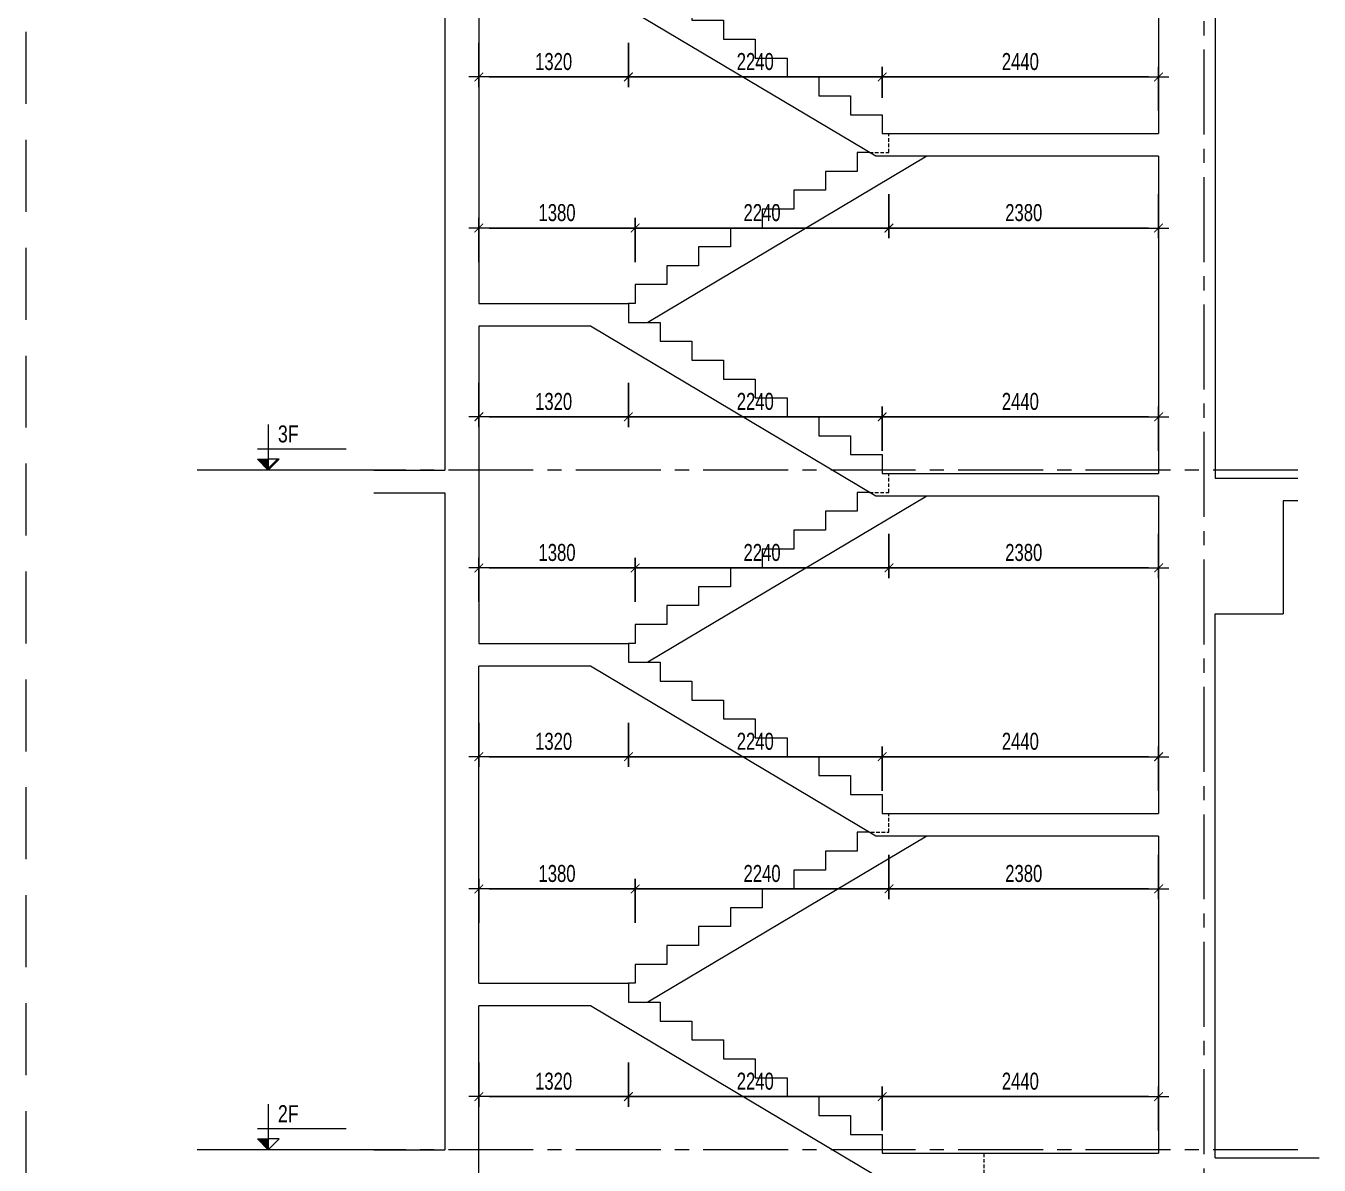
# Model space of a CAD drawing. Header units: millimetres. Extents: x -179076 to 254975, y -18667 to 296191.
# Drawn here: x 74581 to 85997, y 173620 to 183676 of the extents above; entities that cross this region are included whole.
import ezdxf

# ---------------------------------------------------------------- set-up
doc = ezdxf.new("R2010")
doc.units = ezdxf.units.MM
doc.linetypes.add('CENTER2', pattern=[1.125, 0.75, -0.125, 0.125, -0.125])
doc.linetypes.add('HIDDEN2', pattern=[4.762499999999999, 3.175, -1.5875])
doc.layers.get('Defpoints').update_dxf_attribs({"color": 151, "lineweight": 9})
for name, color, linetype, lineweight in [('NDC_S_ANNO', 7, 'Continuous', 20), ('NDC_S_AXIS', 5, 'CENTER2', 13), ('NDC_S_CONTINUOUS', 3, 'Continuous', 20), ('NDC_S_DIM', 1, 'Continuous', 15), ('NDC_S_HIDDEN', 8, 'HIDDEN2', 13), ('NDC_S_SLAB', 2, 'Continuous', 20), ('NDC_S_TEXT SYMBOL', 7, 'Continuous', 20), ('NDC_S_VN TEXT', 7, 'Continuous', 20)]:
    doc.layers.add(name, color=color, linetype=linetype, lineweight=lineweight)
doc.styles.add('NDC_ANNO', font='', dxfattribs={"width": 0.8})
doc.styles.add('NDC_DIM', font='', dxfattribs={"width": 0.75})
doc.styles.get('NDC_ANNO').set_extended_font_data('Dotum')
doc.styles.get('NDC_DIM').set_extended_font_data('Dotum')
doc.dimstyles.new('NDC_dim_60', dxfattribs={"dimscale": 60, "dimtxt": 2.5, "dimasz": 1.5, "dimexe": 1.5, "dimexo": 2.5, "dimgap": 1, "dimtad": 1, "dimdec": 0, "dimzin": 0, "dimdsep": 46, "dimtxsty": 'NDC_DIM', "dimblk": 'DIMMARK', "dimcen": 0.09, "dimdle": 1.2, "dimclrd": 1, "dimclre": 1, "dimclrt": 3, "dimadec": 0, "dimazin": 0, "dimtfac": 1, "dimtdec": 0, "dimtix": 1, "dimtofl": 0, "dimtmove": 0, "dimatfit": 3, "dimfxl": 5, "dimfxlon": 1, "dimtolj": 1, "dimtzin": 0, "dimarcsym": 0})

# ---------------------------------------------------------------- blocks, each defined once
blk = doc.blocks.new('DIMMARK')
at = {"layer": 'NDC_S_DIM', "color": 1}
blk.add_line((-1.5, 0), (1, 0), dxfattribs=at)
at = {"layer": 'NDC_S_DIM', "color": 2, "const_width": 0.1}
blk.add_lwpolyline([(-0.4242640687119285, -0.4242640687119285), (0.4242640687119285, 0.4242640687119285)], dxfattribs=at)
blk = doc.blocks.new('*D2378')
at = {"layer": 'Defpoints', "color": 0, "transparency": 16777216}
for p in [(78580.03659152513, 175224.7012480994), (79900.03659152391, 175224.7012480994), (79900.03659152391, 174224.7012480998)]:
    blk.add_point(p, dxfattribs=at)
at = {"layer": 'NDC_S_DIM', "color": 1, "lineweight": -2, "transparency": 16777216}
for p, q in [((78580.03659152513, 174524.7012480998), (78580.03659152513, 174134.7012480998)), ((79900.03659152391, 174524.7012480998), (79900.03659152391, 174134.7012480998)), ((78670.03659152513, 174224.7012480998), (79810.03659152391, 174224.7012480998))]:
    blk.add_line(p, q, dxfattribs=at)
at = {"layer": 'NDC_S_DIM', "color": 1, "lineweight": -2, "transparency": 16777216, "xscale": 90, "yscale": 90, "zscale": 90, "rotation": 180}
blk.add_blockref('DIMMARK', (78580.03659152513, 174224.7012480998), dxfattribs=at)
at = {"layer": 'NDC_S_DIM', "color": 1, "lineweight": -2, "transparency": 16777216, "xscale": 90, "yscale": 90, "zscale": 90}
blk.add_blockref('DIMMARK', (79900.03659152391, 174224.7012480998), dxfattribs=at)
at = {"layer": 'NDC_S_DIM', "color": 3, "transparency": 16777216, "insert": (79240.03659152452, 174359.8030120075), "char_height": 150, "attachment_point": 5, "style": 'NDC_DIM'}
blk.add_mtext('\\A1;1320', dxfattribs=at)
blk = doc.blocks.new('*D2379')
at = {"layer": 'Defpoints', "color": 0, "transparency": 16777216}
for p in [(79900.03659152391, 175224.7012480994), (82140.03659152391, 174224.7012480998), (82140.03659152391, 173724.7012480979)]:
    blk.add_point(p, dxfattribs=at)
at = {"layer": 'NDC_S_DIM', "color": 1, "lineweight": -2, "transparency": 16777216}
for p, q in [((79900.03659152391, 174524.7012480998), (79900.03659152391, 174134.7012480998)), ((79990.03659152391, 174224.7012480998), (82050.03659152391, 174224.7012480998)), ((82140.03659152391, 173924.7012480998), (82140.03659152391, 174314.7012480998))]:
    blk.add_line(p, q, dxfattribs=at)
at = {"layer": 'NDC_S_DIM', "color": 1, "lineweight": -2, "transparency": 16777216, "xscale": 90, "yscale": 90, "zscale": 90, "rotation": 180}
blk.add_blockref('DIMMARK', (79900.03659152391, 174224.7012480998), dxfattribs=at)
at = {"layer": 'NDC_S_DIM', "color": 1, "lineweight": -2, "transparency": 16777216, "xscale": 90, "yscale": 90, "zscale": 90}
blk.add_blockref('DIMMARK', (82140.03659152391, 174224.7012480998), dxfattribs=at)
at = {"layer": 'NDC_S_DIM', "color": 3, "transparency": 16777216, "insert": (81020.03659152391, 174359.8030120075), "char_height": 150, "attachment_point": 5, "style": 'NDC_DIM'}
blk.add_mtext('\\A1;2240', dxfattribs=at)
blk = doc.blocks.new('*D2380')
at = {"layer": 'Defpoints', "color": 0, "transparency": 16777216}
for p in [(84580.03659148718, 174224.7012480998), (82140.03659152391, 173724.7012480979), (84580.03659148718, 173724.7012480979)]:
    blk.add_point(p, dxfattribs=at)
at = {"layer": 'NDC_S_DIM', "color": 1, "lineweight": -2, "transparency": 16777216}
for p, q in [((82140.03659152391, 173924.7012480998), (82140.03659152391, 174314.7012480998)), ((82230.03659152391, 174224.7012480998), (84490.03659148718, 174224.7012480998)), ((84580.03659148718, 173924.7012480998), (84580.03659148718, 174314.7012480998))]:
    blk.add_line(p, q, dxfattribs=at)
at = {"layer": 'NDC_S_DIM', "color": 1, "lineweight": -2, "transparency": 16777216, "xscale": 90, "yscale": 90, "zscale": 90, "rotation": 180}
blk.add_blockref('DIMMARK', (82140.03659152391, 174224.7012480998), dxfattribs=at)
at = {"layer": 'NDC_S_DIM', "color": 1, "lineweight": -2, "transparency": 16777216, "xscale": 90, "yscale": 90, "zscale": 90}
blk.add_blockref('DIMMARK', (84580.03659148718, 174224.7012480998), dxfattribs=at)
at = {"layer": 'NDC_S_DIM', "color": 3, "transparency": 16777216, "insert": (83360.03659150554, 174359.8030120075), "char_height": 150, "attachment_point": 5, "style": 'NDC_DIM'}
blk.add_mtext('\\A1;2440', dxfattribs=at)
blk = doc.blocks.new('*D2381')
at = {"layer": 'Defpoints', "color": 0, "transparency": 16777216}
for p in [(79960.03659152391, 176058.0345814325), (79960.03659152391, 175308.0345814327), (78580.03659152513, 175224.7012480994)]:
    blk.add_point(p, dxfattribs=at)
at = {"layer": 'NDC_S_DIM', "color": 1, "lineweight": -2, "transparency": 16777216}
for p, q in [((78580.03659152513, 175758.0345814325), (78580.03659152513, 176148.0345814325)), ((78670.03659152513, 176058.0345814325), (79870.03659152391, 176058.0345814325)), ((79960.03659152391, 175758.0345814325), (79960.03659152391, 176148.0345814325))]:
    blk.add_line(p, q, dxfattribs=at)
at = {"layer": 'NDC_S_DIM', "color": 1, "lineweight": -2, "transparency": 16777216, "xscale": 90, "yscale": 90, "zscale": 90, "rotation": 180}
blk.add_blockref('DIMMARK', (78580.03659152513, 176058.0345814325), dxfattribs=at)
at = {"layer": 'NDC_S_DIM', "color": 1, "lineweight": -2, "transparency": 16777216, "xscale": 90, "yscale": 90, "zscale": 90}
blk.add_blockref('DIMMARK', (79960.03659152391, 176058.0345814325), dxfattribs=at)
at = {"layer": 'NDC_S_DIM', "color": 3, "transparency": 16777216, "insert": (79270.03659152452, 176193.1363453402), "char_height": 150, "attachment_point": 5, "style": 'NDC_DIM'}
blk.add_mtext('\\A1;1380', dxfattribs=at)
blk = doc.blocks.new('*D2382')
at = {"layer": 'Defpoints', "color": 0, "transparency": 16777216}
for p in [(82200.03659152391, 176558.0345814322), (82200.03659152391, 176058.0345814325), (79960.03659152391, 175308.0345814327)]:
    blk.add_point(p, dxfattribs=at)
at = {"layer": 'NDC_S_DIM', "color": 1, "lineweight": -2, "transparency": 16777216}
for p, q in [((82200.03659152391, 176358.0345814325), (82200.03659152391, 175968.0345814325)), ((79960.03659152391, 175758.0345814325), (79960.03659152391, 176148.0345814325)), ((80050.03659152391, 176058.0345814325), (82110.03659152391, 176058.0345814325))]:
    blk.add_line(p, q, dxfattribs=at)
at = {"layer": 'NDC_S_DIM', "color": 1, "lineweight": -2, "transparency": 16777216, "xscale": 90, "yscale": 90, "zscale": 90, "rotation": 180}
blk.add_blockref('DIMMARK', (79960.03659152391, 176058.0345814325), dxfattribs=at)
at = {"layer": 'NDC_S_DIM', "color": 1, "lineweight": -2, "transparency": 16777216, "xscale": 90, "yscale": 90, "zscale": 90}
blk.add_blockref('DIMMARK', (82200.03659152391, 176058.0345814325), dxfattribs=at)
at = {"layer": 'NDC_S_DIM', "color": 3, "transparency": 16777216, "insert": (81080.03659152391, 176193.1363453402), "char_height": 150, "attachment_point": 5, "style": 'NDC_DIM'}
blk.add_mtext('\\A1;2240', dxfattribs=at)
blk = doc.blocks.new('*D2383')
at = {"layer": 'Defpoints', "color": 0, "transparency": 16777216}
for p in [(82200.03659152391, 176558.0345814322), (84580.03659148718, 176558.0345814322), (84580.03659148718, 176058.0345814325)]:
    blk.add_point(p, dxfattribs=at)
at = {"layer": 'NDC_S_DIM', "color": 1, "lineweight": -2, "transparency": 16777216}
for p, q in [((82200.03659152391, 176358.0345814325), (82200.03659152391, 175968.0345814325)), ((84580.03659148718, 176358.0345814325), (84580.03659148718, 175968.0345814325)), ((82290.03659152391, 176058.0345814325), (84490.03659148718, 176058.0345814325))]:
    blk.add_line(p, q, dxfattribs=at)
at = {"layer": 'NDC_S_DIM', "color": 1, "lineweight": -2, "transparency": 16777216, "xscale": 90, "yscale": 90, "zscale": 90, "rotation": 180}
blk.add_blockref('DIMMARK', (82200.03659152391, 176058.0345814325), dxfattribs=at)
at = {"layer": 'NDC_S_DIM', "color": 1, "lineweight": -2, "transparency": 16777216, "xscale": 90, "yscale": 90, "zscale": 90}
blk.add_blockref('DIMMARK', (84580.03659148718, 176058.0345814325), dxfattribs=at)
at = {"layer": 'NDC_S_DIM', "color": 3, "transparency": 16777216, "insert": (83390.03659150554, 176193.1363453402), "char_height": 150, "attachment_point": 5, "style": 'NDC_DIM'}
blk.add_mtext('\\A1;2380', dxfattribs=at)
blk = doc.blocks.new('*D2384')
at = {"layer": 'Defpoints', "color": 0, "transparency": 16777216}
for p in [(78580.03659152513, 178224.7012480983), (79900.03659152391, 178224.7012480983), (79900.03659152391, 177224.7012480986)]:
    blk.add_point(p, dxfattribs=at)
at = {"layer": 'NDC_S_DIM', "color": 1, "lineweight": -2, "transparency": 16777216}
for p, q in [((78580.03659152513, 177524.7012480986), (78580.03659152513, 177134.7012480986)), ((79900.03659152391, 177524.7012480986), (79900.03659152391, 177134.7012480986)), ((78670.03659152513, 177224.7012480986), (79810.03659152391, 177224.7012480986))]:
    blk.add_line(p, q, dxfattribs=at)
at = {"layer": 'NDC_S_DIM', "color": 1, "lineweight": -2, "transparency": 16777216, "xscale": 90, "yscale": 90, "zscale": 90, "rotation": 180}
blk.add_blockref('DIMMARK', (78580.03659152513, 177224.7012480986), dxfattribs=at)
at = {"layer": 'NDC_S_DIM', "color": 1, "lineweight": -2, "transparency": 16777216, "xscale": 90, "yscale": 90, "zscale": 90}
blk.add_blockref('DIMMARK', (79900.03659152391, 177224.7012480986), dxfattribs=at)
at = {"layer": 'NDC_S_DIM', "color": 3, "transparency": 16777216, "insert": (79240.03659152452, 177359.8030120064), "char_height": 150, "attachment_point": 5, "style": 'NDC_DIM'}
blk.add_mtext('\\A1;1320', dxfattribs=at)
blk = doc.blocks.new('*D2385')
at = {"layer": 'Defpoints', "color": 0, "transparency": 16777216}
for p in [(79900.03659152391, 178224.7012480983), (82140.03659152391, 177224.7012480986), (82140.03659152391, 176724.7012480968)]:
    blk.add_point(p, dxfattribs=at)
at = {"layer": 'NDC_S_DIM', "color": 1, "lineweight": -2, "transparency": 16777216}
for p, q in [((79900.03659152391, 177524.7012480986), (79900.03659152391, 177134.7012480986)), ((82140.03659152391, 176924.7012480986), (82140.03659152391, 177314.7012480986)), ((79990.03659152391, 177224.7012480986), (82050.03659152391, 177224.7012480986))]:
    blk.add_line(p, q, dxfattribs=at)
at = {"layer": 'NDC_S_DIM', "color": 1, "lineweight": -2, "transparency": 16777216, "xscale": 90, "yscale": 90, "zscale": 90, "rotation": 180}
blk.add_blockref('DIMMARK', (79900.03659152391, 177224.7012480986), dxfattribs=at)
at = {"layer": 'NDC_S_DIM', "color": 1, "lineweight": -2, "transparency": 16777216, "xscale": 90, "yscale": 90, "zscale": 90}
blk.add_blockref('DIMMARK', (82140.03659152391, 177224.7012480986), dxfattribs=at)
at = {"layer": 'NDC_S_DIM', "color": 3, "transparency": 16777216, "insert": (81020.03659152391, 177359.8030120064), "char_height": 150, "attachment_point": 5, "style": 'NDC_DIM'}
blk.add_mtext('\\A1;2240', dxfattribs=at)
blk = doc.blocks.new('*D2386')
at = {"layer": 'Defpoints', "color": 0, "transparency": 16777216}
for p in [(84580.03659148718, 177224.7012480986), (82140.03659152391, 176724.7012480968), (84580.03659148718, 176724.7012480968)]:
    blk.add_point(p, dxfattribs=at)
at = {"layer": 'NDC_S_DIM', "color": 1, "lineweight": -2, "transparency": 16777216}
for p, q in [((82140.03659152391, 176924.7012480986), (82140.03659152391, 177314.7012480986)), ((84580.03659148718, 176924.7012480986), (84580.03659148718, 177314.7012480986)), ((82230.03659152391, 177224.7012480986), (84490.03659148718, 177224.7012480986))]:
    blk.add_line(p, q, dxfattribs=at)
at = {"layer": 'NDC_S_DIM', "color": 1, "lineweight": -2, "transparency": 16777216, "xscale": 90, "yscale": 90, "zscale": 90, "rotation": 180}
blk.add_blockref('DIMMARK', (82140.03659152391, 177224.7012480986), dxfattribs=at)
at = {"layer": 'NDC_S_DIM', "color": 1, "lineweight": -2, "transparency": 16777216, "xscale": 90, "yscale": 90, "zscale": 90}
blk.add_blockref('DIMMARK', (84580.03659148718, 177224.7012480986), dxfattribs=at)
at = {"layer": 'NDC_S_DIM', "color": 3, "transparency": 16777216, "insert": (83360.03659150554, 177359.8030120064), "char_height": 150, "attachment_point": 5, "style": 'NDC_DIM'}
blk.add_mtext('\\A1;2440', dxfattribs=at)
blk = doc.blocks.new('*D2387')
at = {"layer": 'Defpoints', "color": 0, "transparency": 16777216}
for p in [(79960.03659152391, 178891.3679147646), (78580.03659152513, 178224.7012480983), (79960.03659152391, 178224.7012480983)]:
    blk.add_point(p, dxfattribs=at)
at = {"layer": 'NDC_S_DIM', "color": 1, "lineweight": -2, "transparency": 16777216}
for p, q in [((78580.03659152513, 178591.3679147646), (78580.03659152513, 178981.3679147646)), ((78670.03659152513, 178891.3679147646), (79870.03659152391, 178891.3679147646)), ((79960.03659152391, 178591.3679147646), (79960.03659152391, 178981.3679147646))]:
    blk.add_line(p, q, dxfattribs=at)
at = {"layer": 'NDC_S_DIM', "color": 1, "lineweight": -2, "transparency": 16777216, "xscale": 90, "yscale": 90, "zscale": 90, "rotation": 180}
blk.add_blockref('DIMMARK', (78580.03659152513, 178891.3679147646), dxfattribs=at)
at = {"layer": 'NDC_S_DIM', "color": 1, "lineweight": -2, "transparency": 16777216, "xscale": 90, "yscale": 90, "zscale": 90}
blk.add_blockref('DIMMARK', (79960.03659152391, 178891.3679147646), dxfattribs=at)
at = {"layer": 'NDC_S_DIM', "color": 3, "transparency": 16777216, "insert": (79270.03659152452, 179026.4696786723), "char_height": 150, "attachment_point": 5, "style": 'NDC_DIM'}
blk.add_mtext('\\A1;1380', dxfattribs=at)
blk = doc.blocks.new('*D2388')
at = {"layer": 'Defpoints', "color": 0, "transparency": 16777216}
for p in [(82200.03659152391, 179558.0345814311), (82200.03659152391, 178891.3679147646), (79960.03659152391, 178224.7012480983)]:
    blk.add_point(p, dxfattribs=at)
at = {"layer": 'NDC_S_DIM', "color": 1, "lineweight": -2, "transparency": 16777216}
for p, q in [((82200.03659152391, 179191.3679147646), (82200.03659152391, 178801.3679147646)), ((79960.03659152391, 178591.3679147646), (79960.03659152391, 178981.3679147646)), ((80050.03659152391, 178891.3679147646), (82110.03659152391, 178891.3679147646))]:
    blk.add_line(p, q, dxfattribs=at)
at = {"layer": 'NDC_S_DIM', "color": 1, "lineweight": -2, "transparency": 16777216, "xscale": 90, "yscale": 90, "zscale": 90, "rotation": 180}
blk.add_blockref('DIMMARK', (79960.03659152391, 178891.3679147646), dxfattribs=at)
at = {"layer": 'NDC_S_DIM', "color": 1, "lineweight": -2, "transparency": 16777216, "xscale": 90, "yscale": 90, "zscale": 90}
blk.add_blockref('DIMMARK', (82200.03659152391, 178891.3679147646), dxfattribs=at)
at = {"layer": 'NDC_S_DIM', "color": 3, "transparency": 16777216, "insert": (81080.03659152391, 179026.4696786723), "char_height": 150, "attachment_point": 5, "style": 'NDC_DIM'}
blk.add_mtext('\\A1;2240', dxfattribs=at)
blk = doc.blocks.new('*D2389')
at = {"layer": 'Defpoints', "color": 0, "transparency": 16777216}
for p in [(82200.03659152391, 179558.0345814311), (84580.03659148718, 179558.0345814311), (84580.03659148718, 178891.3679147646)]:
    blk.add_point(p, dxfattribs=at)
at = {"layer": 'NDC_S_DIM', "color": 1, "lineweight": -2, "transparency": 16777216}
for p, q in [((82200.03659152391, 179191.3679147646), (82200.03659152391, 178801.3679147646)), ((84580.03659148718, 179191.3679147646), (84580.03659148718, 178801.3679147646)), ((82290.03659152391, 178891.3679147646), (84490.03659148718, 178891.3679147646))]:
    blk.add_line(p, q, dxfattribs=at)
at = {"layer": 'NDC_S_DIM', "color": 1, "lineweight": -2, "transparency": 16777216, "xscale": 90, "yscale": 90, "zscale": 90, "rotation": 180}
blk.add_blockref('DIMMARK', (82200.03659152391, 178891.3679147646), dxfattribs=at)
at = {"layer": 'NDC_S_DIM', "color": 1, "lineweight": -2, "transparency": 16777216, "xscale": 90, "yscale": 90, "zscale": 90}
blk.add_blockref('DIMMARK', (84580.03659148718, 178891.3679147646), dxfattribs=at)
at = {"layer": 'NDC_S_DIM', "color": 3, "transparency": 16777216, "insert": (83390.03659150554, 179026.4696786723), "char_height": 150, "attachment_point": 5, "style": 'NDC_DIM'}
blk.add_mtext('\\A1;2380', dxfattribs=at)
blk = doc.blocks.new('kata_block_CT')
at = {"layer": 'NDC_S_ANNO'}
blk.add_hatch(color=3, dxfattribs=at).paths.add_polyline_path([(0, 1.596954857557648), (-1.612010908633238, 1.596954857557648), (0, 0)])
at = {"layer": 'NDC_S_ANNO', "ltscale": 50}
h = blk.add_hatch(dxfattribs=at)
h.set_pattern_fill('ANSI31', color=256, scale=1.406250541793835, style=0)
h.set_pattern_definition([(45.00000000000001, (0, 5.456968210637569e-12), (-3.157122508925224, 3.157122508925225), [])])
h.paths.add_polyline_path([(0, 1.596954857557648), (0, 0), (1.612010908924276, 1.596954857557648)])
for p, q in [((-1.592704896858777, 3.140833880479477), (11.46947077315417, 3.140833880479477)), ((11.56125648126181, 5.456968210637569e-12), (-1.63869572513795, 5.456968210637569e-12))]:
    blk.add_line(p, q, dxfattribs=at)
for points in [[(0, 6.69495074864426), (0, 0)], [(0, 0), (-1.612010908924276, 1.596954857557648), (0, 1.596954857557648)], [(0, 0), (1.612010908924276, 1.596954857557648), (0, 1.596954857557648)]]:
    blk.add_lwpolyline(points, dxfattribs=at)
at = {"layer": 'NDC_S_ANNO', "color": 8, "ltscale": 50}
blk.add_lwpolyline([(0, 0), (-1.612010908633238, 1.596954857557648), (0, 1.596954857557648)], dxfattribs=at)
at = {"layer": 'NDC_S_TEXT SYMBOL', "color": 3, "style": 'NDC_ANNO', "width": 0.8}
blk.add_attdef('CT', (1.409564409346785, 4.068271311703938), '', height=2.5, dxfattribs=at)
blk = doc.blocks.new('*D2336')
at = {"layer": 'Defpoints', "color": 0, "transparency": 16777216}
for p in [(78580.03659152513, 181224.7012480994), (79900.03659152391, 181224.7012480994), (79900.03659152391, 180224.7012480998)]:
    blk.add_point(p, dxfattribs=at)
at = {"layer": 'NDC_S_DIM', "color": 1, "lineweight": -2, "transparency": 16777216}
for p, q in [((78580.03659152513, 180524.7012480998), (78580.03659152513, 180134.7012480998)), ((79900.03659152391, 180524.7012480998), (79900.03659152391, 180134.7012480998)), ((78670.03659152513, 180224.7012480998), (79810.03659152391, 180224.7012480998))]:
    blk.add_line(p, q, dxfattribs=at)
at = {"layer": 'NDC_S_DIM', "color": 1, "lineweight": -2, "transparency": 16777216, "xscale": 90, "yscale": 90, "zscale": 90, "rotation": 180}
blk.add_blockref('DIMMARK', (78580.03659152513, 180224.7012480998), dxfattribs=at)
at = {"layer": 'NDC_S_DIM', "color": 1, "lineweight": -2, "transparency": 16777216, "xscale": 90, "yscale": 90, "zscale": 90}
blk.add_blockref('DIMMARK', (79900.03659152391, 180224.7012480998), dxfattribs=at)
at = {"layer": 'NDC_S_DIM', "color": 3, "transparency": 16777216, "insert": (79240.03659152452, 180359.8030120075), "char_height": 150, "attachment_point": 5, "style": 'NDC_DIM'}
blk.add_mtext('\\A1;1320', dxfattribs=at)
blk = doc.blocks.new('*D2337')
at = {"layer": 'Defpoints', "color": 0, "transparency": 16777216}
for p in [(79900.03659152391, 181224.7012480994), (82140.03659152391, 180224.7012480998), (82140.03659152391, 179724.7012480979)]:
    blk.add_point(p, dxfattribs=at)
at = {"layer": 'NDC_S_DIM', "color": 1, "lineweight": -2, "transparency": 16777216}
for p, q in [((79900.03659152391, 180524.7012480998), (79900.03659152391, 180134.7012480998)), ((82140.03659152391, 179924.7012480998), (82140.03659152391, 180314.7012480998)), ((79990.03659152391, 180224.7012480998), (82050.03659152391, 180224.7012480998))]:
    blk.add_line(p, q, dxfattribs=at)
at = {"layer": 'NDC_S_DIM', "color": 1, "lineweight": -2, "transparency": 16777216, "xscale": 90, "yscale": 90, "zscale": 90, "rotation": 180}
blk.add_blockref('DIMMARK', (79900.03659152391, 180224.7012480998), dxfattribs=at)
at = {"layer": 'NDC_S_DIM', "color": 1, "lineweight": -2, "transparency": 16777216, "xscale": 90, "yscale": 90, "zscale": 90}
blk.add_blockref('DIMMARK', (82140.03659152391, 180224.7012480998), dxfattribs=at)
at = {"layer": 'NDC_S_DIM', "color": 3, "transparency": 16777216, "insert": (81020.03659152391, 180359.8030120075), "char_height": 150, "attachment_point": 5, "style": 'NDC_DIM'}
blk.add_mtext('\\A1;2240', dxfattribs=at)
blk = doc.blocks.new('*D2338')
at = {"layer": 'Defpoints', "color": 0, "transparency": 16777216}
for p in [(84580.03659148718, 180224.7012480998), (82140.03659152391, 179724.7012480979), (84580.03659148718, 179724.7012480979)]:
    blk.add_point(p, dxfattribs=at)
at = {"layer": 'NDC_S_DIM', "color": 1, "lineweight": -2, "transparency": 16777216}
for p, q in [((82140.03659152391, 179924.7012480998), (82140.03659152391, 180314.7012480998)), ((84580.03659148718, 179924.7012480998), (84580.03659148718, 180314.7012480998)), ((82230.03659152391, 180224.7012480998), (84490.03659148718, 180224.7012480998))]:
    blk.add_line(p, q, dxfattribs=at)
at = {"layer": 'NDC_S_DIM', "color": 1, "lineweight": -2, "transparency": 16777216, "xscale": 90, "yscale": 90, "zscale": 90, "rotation": 180}
blk.add_blockref('DIMMARK', (82140.03659152391, 180224.7012480998), dxfattribs=at)
at = {"layer": 'NDC_S_DIM', "color": 1, "lineweight": -2, "transparency": 16777216, "xscale": 90, "yscale": 90, "zscale": 90}
blk.add_blockref('DIMMARK', (84580.03659148718, 180224.7012480998), dxfattribs=at)
at = {"layer": 'NDC_S_DIM', "color": 3, "transparency": 16777216, "insert": (83360.03659150554, 180359.8030120075), "char_height": 150, "attachment_point": 5, "style": 'NDC_DIM'}
blk.add_mtext('\\A1;2440', dxfattribs=at)
blk = doc.blocks.new('*D2339')
at = {"layer": 'Defpoints', "color": 0, "transparency": 16777216}
for p in [(79960.03659152391, 181891.3679147658), (78580.03659152513, 181224.7012480994), (79960.03659152391, 181224.7012480994)]:
    blk.add_point(p, dxfattribs=at)
at = {"layer": 'NDC_S_DIM', "color": 1, "lineweight": -2, "transparency": 16777216}
for p, q in [((78580.03659152513, 181591.3679147658), (78580.03659152513, 181981.3679147658)), ((79960.03659152391, 181591.3679147658), (79960.03659152391, 181981.3679147658)), ((78670.03659152513, 181891.3679147658), (79870.03659152391, 181891.3679147658))]:
    blk.add_line(p, q, dxfattribs=at)
at = {"layer": 'NDC_S_DIM', "color": 1, "lineweight": -2, "transparency": 16777216, "xscale": 90, "yscale": 90, "zscale": 90, "rotation": 180}
blk.add_blockref('DIMMARK', (78580.03659152513, 181891.3679147658), dxfattribs=at)
at = {"layer": 'NDC_S_DIM', "color": 1, "lineweight": -2, "transparency": 16777216, "xscale": 90, "yscale": 90, "zscale": 90}
blk.add_blockref('DIMMARK', (79960.03659152391, 181891.3679147658), dxfattribs=at)
at = {"layer": 'NDC_S_DIM', "color": 3, "transparency": 16777216, "insert": (79270.03659152452, 182026.4696786736), "char_height": 150, "attachment_point": 5, "style": 'NDC_DIM'}
blk.add_mtext('\\A1;1380', dxfattribs=at)
blk = doc.blocks.new('*D2340')
at = {"layer": 'Defpoints', "color": 0, "transparency": 16777216}
for p in [(82200.03659152391, 182558.0345814322), (82200.03659152391, 181891.3679147658), (79960.03659152391, 181224.7012480994)]:
    blk.add_point(p, dxfattribs=at)
at = {"layer": 'NDC_S_DIM', "color": 1, "lineweight": -2, "transparency": 16777216}
for p, q in [((82200.03659152391, 182191.3679147658), (82200.03659152391, 181801.3679147658)), ((79960.03659152391, 181591.3679147658), (79960.03659152391, 181981.3679147658)), ((80050.03659152391, 181891.3679147658), (82110.03659152391, 181891.3679147658))]:
    blk.add_line(p, q, dxfattribs=at)
at = {"layer": 'NDC_S_DIM', "color": 1, "lineweight": -2, "transparency": 16777216, "xscale": 90, "yscale": 90, "zscale": 90, "rotation": 180}
blk.add_blockref('DIMMARK', (79960.03659152391, 181891.3679147658), dxfattribs=at)
at = {"layer": 'NDC_S_DIM', "color": 1, "lineweight": -2, "transparency": 16777216, "xscale": 90, "yscale": 90, "zscale": 90}
blk.add_blockref('DIMMARK', (82200.03659152391, 181891.3679147658), dxfattribs=at)
at = {"layer": 'NDC_S_DIM', "color": 3, "transparency": 16777216, "insert": (81080.03659152391, 182026.4696786736), "char_height": 150, "attachment_point": 5, "style": 'NDC_DIM'}
blk.add_mtext('\\A1;2240', dxfattribs=at)
blk = doc.blocks.new('*D2341')
at = {"layer": 'Defpoints', "color": 0, "transparency": 16777216}
for p in [(82200.03659152391, 182558.0345814322), (84580.03659148718, 182524.7012480968), (84580.03659148718, 181891.3679147658)]:
    blk.add_point(p, dxfattribs=at)
at = {"layer": 'NDC_S_DIM', "color": 1, "lineweight": -2, "transparency": 16777216}
for p, q in [((82200.03659152391, 182191.3679147658), (82200.03659152391, 181801.3679147658)), ((84580.03659148718, 182191.3679147658), (84580.03659148718, 181801.3679147658)), ((82290.03659152391, 181891.3679147658), (84490.03659148718, 181891.3679147658))]:
    blk.add_line(p, q, dxfattribs=at)
at = {"layer": 'NDC_S_DIM', "color": 1, "lineweight": -2, "transparency": 16777216, "xscale": 90, "yscale": 90, "zscale": 90, "rotation": 180}
blk.add_blockref('DIMMARK', (82200.03659152391, 181891.3679147658), dxfattribs=at)
at = {"layer": 'NDC_S_DIM', "color": 1, "lineweight": -2, "transparency": 16777216, "xscale": 90, "yscale": 90, "zscale": 90}
blk.add_blockref('DIMMARK', (84580.03659148718, 181891.3679147658), dxfattribs=at)
at = {"layer": 'NDC_S_DIM', "color": 3, "transparency": 16777216, "insert": (83390.03659150554, 182026.4696786736), "char_height": 150, "attachment_point": 5, "style": 'NDC_DIM'}
blk.add_mtext('\\A1;2380', dxfattribs=at)
blk = doc.blocks.new('*D2342')
at = {"layer": 'Defpoints', "color": 0, "transparency": 16777216}
for p in [(78580.03659152513, 184224.7012480983), (79900.03659152391, 184224.7012480983), (79900.03659152391, 183224.7012480986)]:
    blk.add_point(p, dxfattribs=at)
at = {"layer": 'NDC_S_DIM', "color": 1, "lineweight": -2, "transparency": 16777216}
for p, q in [((78580.03659152513, 183524.7012480986), (78580.03659152513, 183134.7012480986)), ((79900.03659152391, 183524.7012480986), (79900.03659152391, 183134.7012480986)), ((78670.03659152513, 183224.7012480986), (79810.03659152391, 183224.7012480986))]:
    blk.add_line(p, q, dxfattribs=at)
at = {"layer": 'NDC_S_DIM', "color": 1, "lineweight": -2, "transparency": 16777216, "xscale": 90, "yscale": 90, "zscale": 90, "rotation": 180}
blk.add_blockref('DIMMARK', (78580.03659152513, 183224.7012480986), dxfattribs=at)
at = {"layer": 'NDC_S_DIM', "color": 1, "lineweight": -2, "transparency": 16777216, "xscale": 90, "yscale": 90, "zscale": 90}
blk.add_blockref('DIMMARK', (79900.03659152391, 183224.7012480986), dxfattribs=at)
at = {"layer": 'NDC_S_DIM', "color": 3, "transparency": 16777216, "insert": (79240.03659152452, 183359.8030120064), "char_height": 150, "attachment_point": 5, "style": 'NDC_DIM'}
blk.add_mtext('\\A1;1320', dxfattribs=at)
blk = doc.blocks.new('*D2343')
at = {"layer": 'Defpoints', "color": 0, "transparency": 16777216}
for p in [(79900.03659152391, 184224.7012480983), (82140.03659152391, 183224.7012480986), (82140.03659152391, 182891.3679147654)]:
    blk.add_point(p, dxfattribs=at)
at = {"layer": 'NDC_S_DIM', "color": 1, "lineweight": -2, "transparency": 16777216}
for p, q in [((79900.03659152391, 183524.7012480986), (79900.03659152391, 183134.7012480986)), ((82140.03659152391, 183041.3679147654), (82140.03659152391, 183314.7012480986)), ((79990.03659152391, 183224.7012480986), (82050.03659152391, 183224.7012480986))]:
    blk.add_line(p, q, dxfattribs=at)
at = {"layer": 'NDC_S_DIM', "color": 1, "lineweight": -2, "transparency": 16777216, "xscale": 90, "yscale": 90, "zscale": 90, "rotation": 180}
blk.add_blockref('DIMMARK', (79900.03659152391, 183224.7012480986), dxfattribs=at)
at = {"layer": 'NDC_S_DIM', "color": 1, "lineweight": -2, "transparency": 16777216, "xscale": 90, "yscale": 90, "zscale": 90}
blk.add_blockref('DIMMARK', (82140.03659152391, 183224.7012480986), dxfattribs=at)
at = {"layer": 'NDC_S_DIM', "color": 3, "transparency": 16777216, "insert": (81020.03659152391, 183359.8030120064), "char_height": 150, "attachment_point": 5, "style": 'NDC_DIM'}
blk.add_mtext('\\A1;2240', dxfattribs=at)
blk = doc.blocks.new('*D2344')
at = {"layer": 'Defpoints', "color": 0, "transparency": 16777216}
for p in [(84580.03659148718, 183224.7012480986), (82140.03659152391, 182891.3679147654), (84580.03659148718, 182724.7012480968)]:
    blk.add_point(p, dxfattribs=at)
at = {"layer": 'NDC_S_DIM', "color": 1, "lineweight": -2, "transparency": 16777216}
for p, q in [((82140.03659152391, 183041.3679147654), (82140.03659152391, 183314.7012480986)), ((84580.03659148718, 182924.7012480986), (84580.03659148718, 183314.7012480986)), ((82230.03659152391, 183224.7012480986), (84490.03659148718, 183224.7012480986))]:
    blk.add_line(p, q, dxfattribs=at)
at = {"layer": 'NDC_S_DIM', "color": 1, "lineweight": -2, "transparency": 16777216, "xscale": 90, "yscale": 90, "zscale": 90, "rotation": 180}
blk.add_blockref('DIMMARK', (82140.03659152391, 183224.7012480986), dxfattribs=at)
at = {"layer": 'NDC_S_DIM', "color": 1, "lineweight": -2, "transparency": 16777216, "xscale": 90, "yscale": 90, "zscale": 90}
blk.add_blockref('DIMMARK', (84580.03659148718, 183224.7012480986), dxfattribs=at)
at = {"layer": 'NDC_S_DIM', "color": 3, "transparency": 16777216, "insert": (83360.03659150554, 183359.8030120064), "char_height": 150, "attachment_point": 5, "style": 'NDC_DIM'}
blk.add_mtext('\\A1;2440', dxfattribs=at)

msp = doc.modelspace()

# ---------------------------------------------------------------- linework, layer by layer
at = {"layer": 'NDC_S_AXIS', "ltscale": 1000}
for p, q in [((84980.03659150278, 193591.0739162528), (84980.03659150278, 162424.5259362931)), ((85810.71358297818, 179754.7012480977), (76093.39586376335, 179754.7012480977)), ((85810.71358297818, 173754.7012480977), (76093.39586376335, 173754.7012480977))]:
    msp.add_line(p, q, dxfattribs=at)
at = {"layer": 'NDC_S_CONTINUOUS'}
for p, q in [((82535.05577263562, 182524.7012480968), (80071.05577263923, 181058.0345814328)), ((82535.05577263574, 179524.7012480956), (80071.05577263923, 178058.0345814315)), ((82535.05577263562, 176524.7012480968), (80071.05577263923, 175058.0345814328))]:
    msp.add_line(p, q, dxfattribs=at)
for points in [[(82029.01741040515, 182558.0345814322), (81920.03659152391, 182558.0345814322), (81920.03659152391, 182391.3679147656), (81640.03659152391, 182391.3679147656), (81640.03659152391, 182224.701248099), (81360.03659152391, 182224.701248099), (81360.03659152391, 182058.0345814325), (81080.03659152391, 182058.0345814325), (81080.03659152391, 181891.3679147658), (80800.03659152391, 181891.3679147658), (80800.03659152391, 181724.7012480992), (80520.03659152391, 181724.7012480992), (80520.03659152391, 181558.0345814326), (80240.03659152391, 181558.0345814326), (80240.03659152391, 181391.367914766), (79960.03659152391, 181391.367914766), (79960.03659152391, 181224.7012480994), (79900.03659152391, 181224.7012480994)], [(82029.01741040905, 179558.0345814311), (81920.03659152391, 179558.0345814311), (81920.03659152391, 179391.3679147644), (81640.03659152391, 179391.3679147644), (81640.03659152391, 179224.7012480978), (81360.03659152391, 179224.7012480978), (81360.03659152391, 179058.0345814312), (81080.03659152391, 179058.0345814312), (81080.03659152391, 178891.3679147646), (80800.03659152391, 178891.3679147646), (80800.03659152391, 178724.701248098), (80520.03659152391, 178724.701248098), (80520.03659152391, 178558.0345814314), (80240.03659152391, 178558.0345814314), (80240.03659152391, 178391.3679147648), (79960.03659152391, 178391.3679147648), (79960.03659152391, 178224.7012480983), (79900.03659152391, 178224.7012480983)], [(82029.01741040515, 176558.0345814322), (81920.03659152391, 176558.0345814322), (81920.03659152391, 176391.3679147656), (81640.03659152391, 176391.3679147656), (81640.03659152391, 176224.701248099), (81360.03659152391, 176224.701248099), (81360.03659152391, 176058.0345814325), (81080.03659152391, 176058.0345814325), (81080.03659152391, 175891.3679147658), (80800.03659152391, 175891.3679147658), (80800.03659152391, 175724.7012480992), (80520.03659152391, 175724.7012480992), (80520.03659152391, 175558.0345814326), (80240.03659152391, 175558.0345814326), (80240.03659152391, 175391.367914766), (79960.03659152391, 175391.367914766), (79960.03659152391, 175224.7012480994), (79900.03659152391, 175224.7012480994)]]:
    msp.add_lwpolyline(points, dxfattribs=at)
at = {"layer": 'NDC_S_HIDDEN', "ltscale": 200}
msp.add_line((74581.22143252398, 195052.0353497648), (74581.22143252398, 161452.035349803), dxfattribs=at)
at = {"layer": 'NDC_S_HIDDEN', "ltscale": 10}
for points in [[(82029.01741040905, 182558.0345814322), (82200.03659152391, 182558.0345814322), (82200.03659152391, 182724.7012480968)], [(82029.01741040905, 179558.0345814311), (82200.03659152391, 179558.0345814311), (82200.03659152391, 179724.7012480956)], [(82029.01741040905, 179558.0345814311), (82200.03659152391, 179558.0345814311), (82200.03659152391, 179724.7012480956)], [(82039.7159632569, 176558.0345814322), (82200.03659152391, 176558.0345814322), (82200.03659152391, 176724.7012480968)], [(82760.03659152385, 173524.7012480979), (82760.03659152385, 173546.7012480977), (83040.03659152385, 173546.7012480977), (83040.03659152385, 173724.7012480979)]]:
    msp.add_lwpolyline(points, dxfattribs=at)
at = {"layer": 'NDC_S_SLAB'}
for p, q in [((78280.03659152513, 185554.7012480978), (78280.03659152513, 179754.7012480977)), ((85080.03659150278, 184984.7012480955), (85080.03659150278, 179684.7012480955)), ((78580.03659152513, 184024.7012480983), (78580.03659152513, 181224.7012480994)), ((82085.01741040865, 182524.7012480968), (79565.01741040905, 184024.7012480983)), ((84580.03659148718, 182524.7012480968), (82085.01741040865, 182524.7012480968)), ((78580.03659152513, 181024.7012480994), (78580.03659152513, 178224.7012480983)), ((79565.01741040905, 181024.7012480994), (78580.03659152513, 181024.7012480994)), ((82085.01741040865, 179524.7012480979), (79565.01741040905, 181024.7012480994)), ((77652.75272439391, 179754.7012480977), (78280.03659158823, 179754.7012480977)), ((85080.03659150278, 179684.7012480955), (85810.71358297818, 179684.7012480955)), ((85080.03659150278, 179684.7012480955), (85810.71358297818, 179684.7012480955)), ((77652.75272439391, 179554.7012480977), (78280.03659158823, 179554.7012480977)), ((77652.75272439391, 179554.7012480977), (78280.03659158823, 179554.7012480977)), ((78280.03659152513, 179554.7012480977), (78280.03659152513, 173754.7012480978)), ((78280.03659152513, 179554.7012480977), (78280.03659152513, 178942.1020965762)), ((85680.03659148718, 179484.7012480955), (85680.03659148718, 178484.7012480955)), ((85680.03659148718, 179484.7012480955), (85680.03659148718, 179484.1594146903)), ((79565.01741040905, 178024.7012480983), (78580.03659152513, 178024.7012480983)), ((82085.01741040865, 176524.7012480968), (79565.01741040905, 178024.7012480983)), ((84580.03659148718, 176524.7012480968), (82085.01741040865, 176524.7012480968)), ((79565.01741040905, 175024.7012480994), (78580.03659152513, 175024.7012480994)), ((77652.75272432325, 173754.7012480977), (78280.03659151756, 173754.7012480977))]:
    msp.add_line(p, q, dxfattribs=at)
for points in [[(84580.03659148718, 185524.7012480956), (84580.03659148718, 182724.7012480968)], [(78580.03659152513, 184224.7012480983), (79900.03659152391, 184224.7012480983), (79900.03659152391, 184058.0345814315), (80180.03659152391, 184058.0345814315), (80180.03659152391, 183891.367914765), (80460.03659152391, 183891.367914765), (80460.03659152391, 183724.7012480984), (80740.03659152391, 183724.7012480984), (80740.03659152391, 183558.0345814318), (81020.03659152391, 183558.0345814318), (81020.03659152391, 183391.3679147653), (81300.03659152391, 183391.3679147653), (81300.03659152391, 183224.7012480986), (81580.03659152391, 183224.7012480986), (81580.03659152391, 183058.034581432), (81860.03659152391, 183058.034581432), (81860.03659152391, 182891.3679147654), (82140.03659152391, 182891.3679147654), (82140.03659152391, 182724.7012480968), (84580.03659148718, 182724.7012480968)], [(84580.03659148718, 182524.7012480968), (84580.03659148718, 179724.7012480979)], [(78580.03659152513, 181224.7012480994), (79900.03659152391, 181224.7012480994), (79900.03659152391, 181058.0345814328), (80180.03659152391, 181058.0345814328), (80180.03659152391, 180891.3679147662), (80460.03659152391, 180891.3679147662), (80460.03659152391, 180724.7012480996), (80740.03659152391, 180724.7012480996), (80740.03659152391, 180558.0345814329), (81020.03659152391, 180558.0345814329), (81020.03659152391, 180391.3679147664), (81300.03659152391, 180391.3679147664), (81300.03659152391, 180224.7012480998), (81580.03659152391, 180224.7012480998), (81580.03659152391, 180058.0345814332), (81860.03659152391, 180058.0345814332), (81860.03659152391, 179891.3679147667), (82140.03659152391, 179891.3679147667), (82140.03659152391, 179724.7012480979), (84580.03659148718, 179724.7012480979)], [(84580.03659148718, 179524.7012480979), (82085.01741040865, 179524.7012480979)], [(84580.03659148718, 179524.7012480979), (84580.03659148718, 176724.7012480968)], [(85810.71358297818, 179484.7012480955), (85680.03659148718, 179484.7012480955)], [(85810.71358297818, 179484.7012480955), (85680.03659148718, 179484.7012480955)], [(85080.03659150278, 173684.7012480979), (85080.03659150278, 178484.7012480955), (85680.03659148718, 178484.7012480955)], [(78580.03659152513, 178224.7012480983), (79900.03659152391, 178224.7012480983), (79900.03659152391, 178058.0345814315), (80180.03659152391, 178058.0345814315), (80180.03659152391, 177891.367914765), (80460.03659152391, 177891.367914765), (80460.03659152391, 177724.7012480984), (80740.03659152391, 177724.7012480984), (80740.03659152391, 177558.0345814318), (81020.03659152391, 177558.0345814318), (81020.03659152391, 177391.3679147653), (81300.03659152391, 177391.3679147653), (81300.03659152391, 177224.7012480986), (81580.03659152391, 177224.7012480986), (81580.03659152391, 177058.034581432), (81860.03659152391, 177058.034581432), (81860.03659152391, 176891.3679147654), (82140.03659152391, 176891.3679147654), (82140.03659152391, 176724.7012480968), (84580.03659148718, 176724.7012480968)], [(78580.03659152513, 175224.7012480994), (78580.03659152513, 178024.7012480983)], [(84580.03659148718, 176524.7012480968), (84580.03659148718, 173724.7012480979)], [(78580.03659152513, 175224.7012480994), (79900.03659152391, 175224.7012480994), (79900.03659152391, 175058.0345814328), (80180.03659152391, 175058.0345814328), (80180.03659152391, 174891.3679147662), (80460.03659152391, 174891.3679147662), (80460.03659152391, 174724.7012480996), (80740.03659152391, 174724.7012480996), (80740.03659152391, 174558.0345814329), (81020.03659152391, 174558.0345814329), (81020.03659152391, 174391.3679147664), (81300.03659152391, 174391.3679147664), (81300.03659152391, 174224.7012480998), (81580.03659152391, 174224.7012480998), (81580.03659152391, 174058.0345814332), (81860.03659152391, 174058.0345814332), (81860.03659152391, 173891.3679147667), (82140.03659152391, 173891.3679147667), (82140.03659152391, 173724.7012480979)], [(78580.03659152501, 171410.7012480977), (78580.03659152501, 175024.7012480994)], [(84580.03659148718, 171494.7012472285), (84580.03659148718, 173524.7012480979), (82085.01741040865, 173524.7012480979), (79565.01741040905, 175024.7012480994)], [(82140.03659152391, 173724.7012480979), (84580.03659148718, 173724.7012480979)], [(85080.03659150278, 173684.7012480979), (85997.36133285076, 173684.7012480979)]]:
    msp.add_lwpolyline(points, dxfattribs=at)

# ---------------------------------------------------------------- block references
at = {"layer": 'NDC_S_VN TEXT', "xscale": 60, "yscale": 60, "zscale": 60}
for p, values in [((76721.46993173851, 179754.7012489667), {'CT': '3F'}), ((76721.46993173851, 173754.7012489667), {'CT': '2F'})]:
    msp.add_blockref('kata_block_CT', p, dxfattribs=at).add_auto_attribs(values)

# ---------------------------------------------------------------- dimensions: what is measured, and where the dimension line sits
at = {"layer": 'NDC_S_DIM'}
for base, p1, p2, picture, middle in [((79900.03659152391, 183224.7012480986), (78580.03659152513, 184224.7012480983), (79900.03659152391, 184224.7012480983), '*D2342', (79240.03659152452, 183359.8030120064)), ((79960.03659152391, 181891.3679147658), (78580.03659152513, 181224.7012480994), (79960.03659152391, 181224.7012480994), '*D2339', (79270.03659152452, 182026.4696786736)), ((79900.03659152391, 180224.7012480998), (78580.03659152513, 181224.7012480994), (79900.03659152391, 181224.7012480994), '*D2336', (79240.03659152452, 180359.8030120075)), ((79960.03659152391, 178891.3679147646), (78580.03659152513, 178224.7012480983), (79960.03659152391, 178224.7012480983), '*D2387', (79270.03659152452, 179026.4696786723)), ((79900.03659152391, 177224.7012480986), (78580.03659152513, 178224.7012480983), (79900.03659152391, 178224.7012480983), '*D2384', (79240.03659152452, 177359.8030120064)), ((79960.03659152391, 176058.0345814325), (78580.03659152513, 175224.7012480994), (79960.03659152391, 175308.0345814327), '*D2381', (79270.03659152452, 176193.1363453402)), ((79900.03659152391, 174224.7012480998), (78580.03659152513, 175224.7012480994), (79900.03659152391, 175224.7012480994), '*D2378', (79240.03659152452, 174359.8030120075))]:
    dim = msp.add_linear_dim(base=base, p1=p1, p2=p2, dimstyle='NDC_dim_60', dxfattribs=at)
    dim.commit()
    dim.dimension.update_dxf_attribs({"geometry": picture, "text_midpoint": middle})
for base, p1, p2, picture, middle in [((82140.03659152391, 183224.7012480986), (79900.03659152391, 184224.7012480983), (82140.03659152391, 182891.3679147654), '*D2343', (81020.03659152391, 183359.8030120064)), ((84580.03659148718, 183224.7012480986), (82140.03659152391, 182891.3679147654), (84580.03659148718, 182724.7012480968), '*D2344', (83360.03659150554, 183359.8030120064)), ((82200.03659152391, 181891.3679147658), (79960.03659152391, 181224.7012480994), (82200.03659152391, 182558.0345814322), '*D2340', (81080.03659152391, 182026.4696786736)), ((84580.03659148718, 181891.3679147658), (82200.03659152391, 182558.0345814322), (84580.03659148718, 182524.7012480968), '*D2341', (83390.03659150554, 182026.4696786736)), ((82140.03659152391, 180224.7012480998), (79900.03659152391, 181224.7012480994), (82140.03659152391, 179724.7012480979), '*D2337', (81020.03659152391, 180359.8030120075)), ((84580.03659148718, 180224.7012480998), (82140.03659152391, 179724.7012480979), (84580.03659148718, 179724.7012480979), '*D2338', (83360.03659150554, 180359.8030120075)), ((82200.03659152391, 178891.3679147646), (79960.03659152391, 178224.7012480983), (82200.03659152391, 179558.0345814311), '*D2388', (81080.03659152391, 179026.4696786723)), ((84580.03659148718, 178891.3679147646), (82200.03659152391, 179558.0345814311), (84580.03659148718, 179558.0345814311), '*D2389', (83390.03659150554, 179026.4696786723)), ((82140.03659152391, 177224.7012480986), (79900.03659152391, 178224.7012480983), (82140.03659152391, 176724.7012480968), '*D2385', (81020.03659152391, 177359.8030120064)), ((84580.03659148718, 177224.7012480986), (82140.03659152391, 176724.7012480968), (84580.03659148718, 176724.7012480968), '*D2386', (83360.03659150554, 177359.8030120064)), ((82200.03659152391, 176058.0345814325), (79960.03659152391, 175308.0345814327), (82200.03659152391, 176558.0345814322), '*D2382', (81080.03659152391, 176193.1363453402)), ((84580.03659148718, 176058.0345814325), (82200.03659152391, 176558.0345814322), (84580.03659148718, 176558.0345814322), '*D2383', (83390.03659150554, 176193.1363453402)), ((82140.03659152391, 174224.7012480998), (79900.03659152391, 175224.7012480994), (82140.03659152391, 173724.7012480979), '*D2379', (81020.03659152391, 174359.8030120075)), ((84580.03659148718, 174224.7012480998), (82140.03659152391, 173724.7012480979), (84580.03659148718, 173724.7012480979), '*D2380', (83360.03659150554, 174359.8030120075))]:
    dim = msp.add_linear_dim(base=base, p1=p1, p2=p2, dimstyle='NDC_dim_60', override={"dimtmove": 1}, dxfattribs=at)
    dim.commit()
    dim.dimension.update_dxf_attribs({"geometry": picture, "text_midpoint": middle})

doc.saveas('drawing.dxf')
